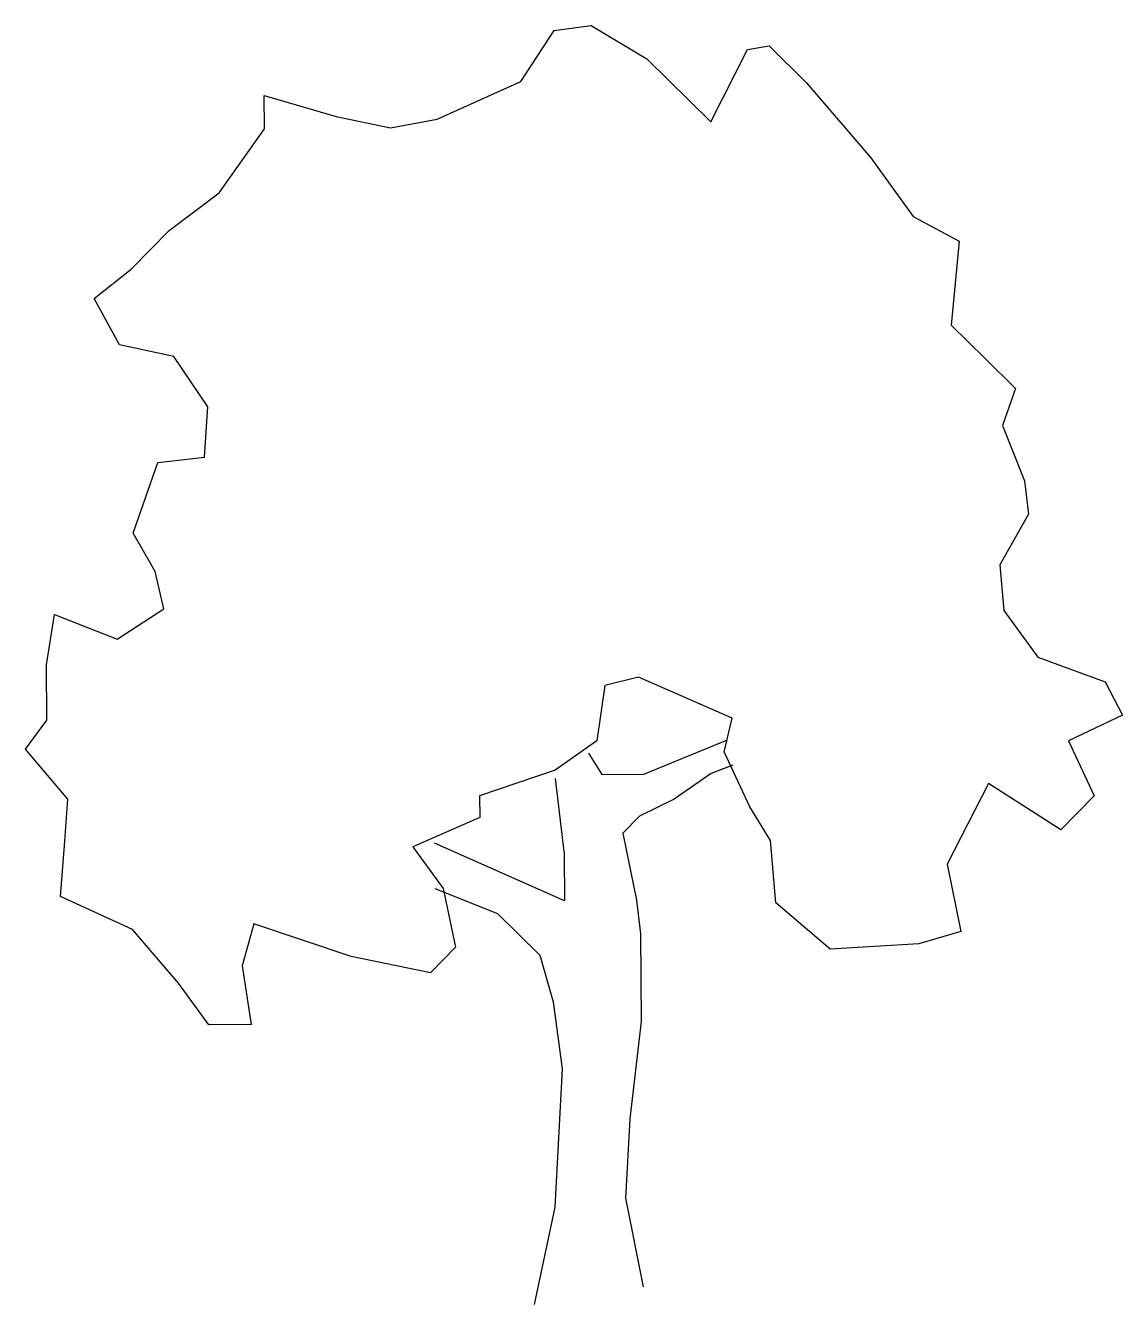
# Model space of a CAD drawing. Extents: x 303.1 to 328.7, y 288.7 to 318.6.
import ezdxf

# ---------------------------------------------------------------- set-up
doc = ezdxf.new("R2010")
doc.units = 0
doc.header["$LTSCALE"] = 12
doc.header["$MEASUREMENT"] = 0
doc.layers.get('0').update_dxf_attribs({"linetype": 'CONTINUOUS'})

# ---------------------------------------------------------------- blocks, each defined once
blk = doc.blocks.new('TREE15E')
for p, q in [((-0.00412, 0.14786), (0.00023, 0.14845)), ((0.00023, 0.14845), (0.00671, 0.14457)), ((-0.00801, 0.14193), (-0.00412, 0.14786)), ((0.01421, 0.13719), (0.0185, 0.14565)), ((0.0185, 0.14565), (0.02102, 0.14609)), ((0.02102, 0.14609), (0.02541, 0.14177)), ((0.00671, 0.14457), (0.01421, 0.13719)), ((-0.0178, 0.1375), (-0.00801, 0.14193)), ((0.02541, 0.14177), (0.03292, 0.13299)), ((-0.03804, 0.14029), (-0.0296, 0.13783)), ((-0.03801, 0.13636), (-0.03804, 0.14029)), ((-0.0296, 0.13783), (-0.02327, 0.13648)), ((-0.04328, 0.12888), (-0.03801, 0.13636)), ((-0.02327, 0.13648), (-0.0178, 0.1375)), ((0.03292, 0.13299), (0.03789, 0.12614)), ((-0.04915, 0.12448), (-0.04328, 0.12888)), ((0.03789, 0.12614), (0.04324, 0.12324)), ((-0.0536, 0.11995), (-0.04915, 0.12448)), ((0.04324, 0.12324), (0.04234, 0.1134)), ((-0.05793, 0.11655), (-0.0536, 0.11995)), ((-0.05494, 0.1111), (-0.05793, 0.11655)), ((0.04234, 0.1134), (0.0463, 0.1095)), ((-0.04861, 0.10974), (-0.05494, 0.1111)), ((-0.04463, 0.10388), (-0.04861, 0.10974)), ((0.0463, 0.1095), (0.04984, 0.10602)), ((0.04984, 0.10602), (0.04833, 0.10166)), ((-0.04501, 0.09798), (-0.04463, 0.10388)), ((0.04833, 0.10166), (0.0509, 0.09522)), ((-0.05336, 0.08907), (-0.05048, 0.09737)), ((-0.05048, 0.09737), (-0.04501, 0.09798)), ((0.0509, 0.09522), (0.05136, 0.09129)), ((0.05136, 0.09129), (0.04803, 0.08537)), ((-0.0508, 0.0846), (-0.05336, 0.08907)), ((0.04803, 0.08537), (0.0485, 0.08004)), ((-0.04978, 0.08025), (-0.0508, 0.0846)), ((-0.06349, 0.07369), (-0.06255, 0.07959)), ((-0.06255, 0.07959), (-0.05523, 0.0767)), ((-0.05523, 0.0767), (-0.04978, 0.08025)), ((0.0485, 0.08004), (0.05247, 0.07459)), ((-0.06344, 0.06723), (-0.06349, 0.07369)), ((0.05247, 0.07459), (0.06035, 0.07171)), ((0.00574, 0.07226), (0.00181, 0.07125)), ((0.01672, 0.06743), (0.00574, 0.07226)), ((0.00181, 0.07125), (0.00088, 0.06478)), ((0.06035, 0.07171), (0.06235, 0.06779)), ((0.01577, 0.0635), (0.01672, 0.06743)), ((0.06235, 0.06779), (0.05606, 0.06479)), ((-0.06594, 0.06384), (-0.06344, 0.06723)), ((0.00088, 0.06478), (-0.00401, 0.06137)), ((0.00639, 0.06089), (0.01618, 0.0649)), ((0.05606, 0.06479), (0.05906, 0.05836)), ((-0.06098, 0.05798), (-0.06594, 0.06384)), ((-0.00009, 0.06337), (0.00147, 0.06086)), ((0.01877, 0.05706), (0.01577, 0.0635)), ((-0.00401, 0.06137), (-0.01283, 0.05836)), ((0.01677, 0.06196), (0.01425, 0.06096)), ((-0.004, 0.06039), (-0.00295, 0.05156)), ((0.00147, 0.06086), (0.00639, 0.06089)), ((0.01425, 0.06096), (0.00992, 0.05797)), ((-0.01283, 0.05836), (-0.01281, 0.05583)), ((0.04669, 0.05981), (0.04185, 0.05036)), ((0.05516, 0.0544), (0.04669, 0.05981)), ((0.05906, 0.05836), (0.05516, 0.0544)), ((-0.06136, 0.05306), (-0.06098, 0.05798)), ((0.00992, 0.05797), (0.00586, 0.05598)), ((0.02119, 0.05315), (0.01877, 0.05706)), ((-0.01281, 0.05583), (-0.02064, 0.0524)), ((0.00586, 0.05598), (0.00391, 0.054)), ((0.00391, 0.054), (0.00552, 0.04615)), ((-0.06187, 0.0466), (-0.06136, 0.05306)), ((-0.02064, 0.0524), (-0.01709, 0.04751)), ((-0.0029, 0.04608), (-0.01812, 0.05284)), ((0.02181, 0.04585), (0.02119, 0.05315)), ((-0.00295, 0.05156), (-0.0029, 0.04608)), ((0.04185, 0.05036), (0.04345, 0.04251)), ((-0.05342, 0.04274), (-0.06187, 0.0466)), ((-0.01808, 0.04751), (-0.01075, 0.04461)), ((-0.01709, 0.04751), (-0.01564, 0.04065)), ((0.00552, 0.04615), (0.00597, 0.04222)), ((0.02817, 0.04043), (0.02181, 0.04585)), ((-0.03925, 0.04341), (-0.04061, 0.03848)), ((-0.02784, 0.03957), (-0.03925, 0.04341)), ((-0.01075, 0.04461), (-0.0058, 0.03974)), ((-0.04804, 0.03646), (-0.05342, 0.04274)), ((0.00597, 0.04222), (0.00605, 0.03197)), ((0.04345, 0.04251), (0.03855, 0.04107)), ((-0.01564, 0.04065), (-0.01856, 0.03767)), ((0.03855, 0.04107), (0.02817, 0.04043)), ((-0.01856, 0.03767), (-0.02784, 0.03957)), ((-0.0058, 0.03974), (-0.00422, 0.03428)), ((-0.04061, 0.03848), (-0.03957, 0.03161)), ((-0.04449, 0.03157), (-0.04804, 0.03646)), ((-0.00422, 0.03428), (-0.00317, 0.02642)), ((-0.03957, 0.03161), (-0.04449, 0.03157)), ((0.00605, 0.03197), (0.00474, 0.02059)), ((-0.00317, 0.02642), (-0.00403, 0.01027)), ((0.00474, 0.02059), (0.00425, 0.01132)), ((0.00425, 0.01132), (0.00629, 0.00094)), ((-0.00403, 0.01027), (-0.00647, -0.00112))]:
    blk.add_line(p, q)

msp = doc.modelspace()

# ---------------------------------------------------------------- block references
at = {"xscale": 200, "yscale": 200, "zscale": 200}
msp.add_blockref('TREE15E', (316.24, 288.959), dxfattribs=at)

doc.saveas('drawing.dxf')
